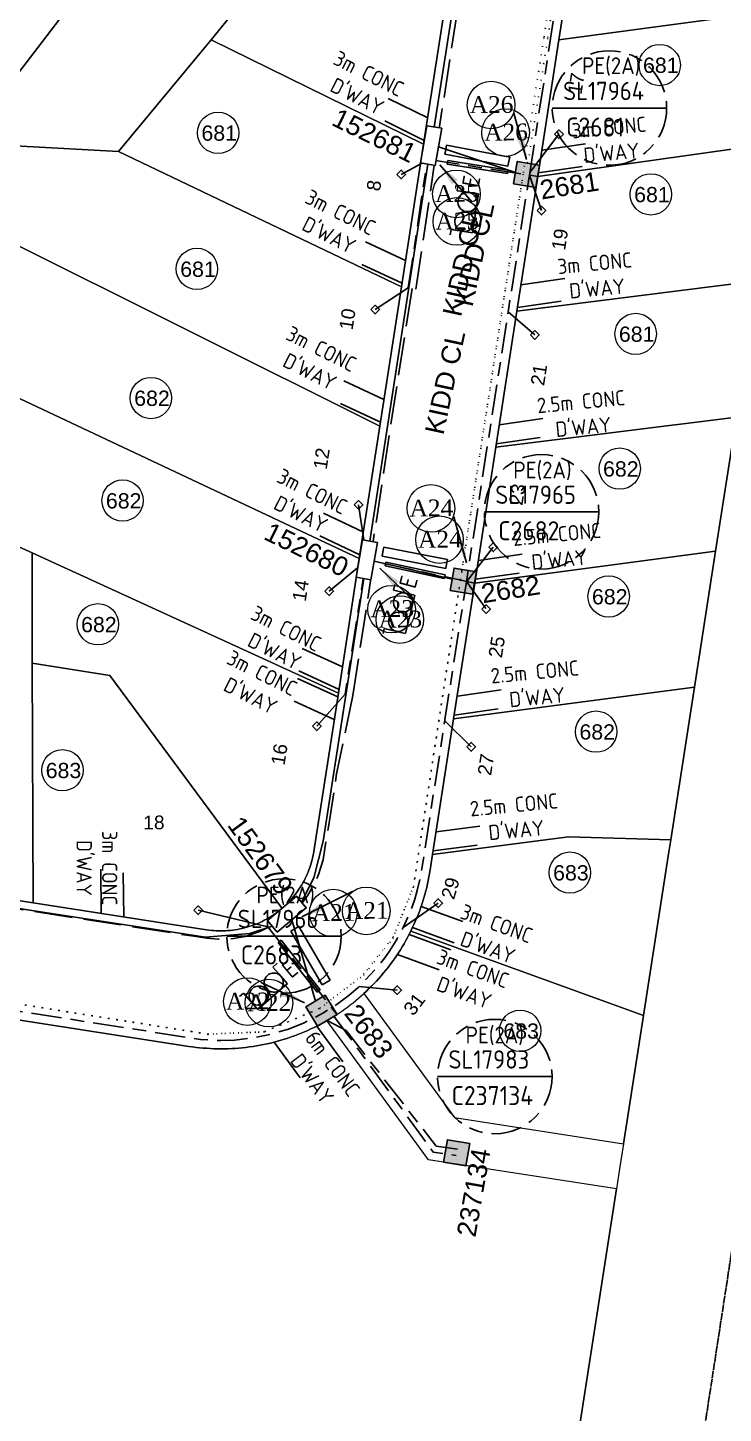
# Model space of a CAD drawing. Header units: metres. Extents: x 298351 to 299301, y 6265099 to 6266102.
# Drawn here: x 298833.4 to 298924.6, y 6265280.9 to 6265462.5 of the extents above; entities that cross this region are included whole.
import ezdxf
from ezdxf.enums import TextEntityAlignment as Align

# ---------------------------------------------------------------- set-up
doc = ezdxf.new("R2010")
doc.units = ezdxf.units.M
for name, pattern in [('Cable Exist OH', [1, 1, 0]), ('Cable Exist UG', [8.2, 4, -1.2, 1.8, -1.2]), ('Cable Remove', [2, 0, -2]), ('IE Trench LV', [6.5, 5, -1.5]), ('IECLCHAINA', [8.2, 4, -1.2, 1.8, -1.2])]:
    doc.linetypes.add(name, pattern=pattern)
doc.layers.get('0').update_dxf_attribs({"color": 6})
doc.layers.add('Cadastre Land Parcels_SP_EXT', color=9, linetype='Continuous', lineweight=5)
doc.layers.add('Cadastre Roads_SP_EXT', color=9, linetype='Continuous', lineweight=5)
for name, color, linetype in [('Duct_SP_NEW', 2, 'Continuous'), ('Mains_HV_EXT', 7, 'Continuous'), ('Mains_LV_EXT', 7, 'Continuous'), ('Mains_LV_New_T28', 2, 'Continuous'), ('Mains_LV_NEW_T84', 2, 'Continuous'), ('Mains_SL_EXT', 7, 'Continuous'), ('Notes_LV_MISC', 7, 'Continuous'), ('NOTES_SL_EXT', 7, 'Continuous'), ('Notes_SL_MISC', 7, 'Continuous'), ('Notes_SP_EXT', 7, 'Continuous'), ('Notes_SP_MISC', 7, 'Continuous'), ('Services_SP_EXT', 7, 'Continuous'), ('SupportsUG_SP_LV_NEW', 2, 'Continuous'), ('SupportsUG_SP_LV_SL_EXT', 7, 'Continuous'), ('Trench_SP_NEW', 2, 'Continuous'), ('UG_Details_SP_MISC', 7, 'Continuous')]:
    doc.layers.add(name, color=color, linetype=linetype)
doc.layers.add('Features_HIDE', color=1, linetype='Continuous', plot=False)
doc.layers.get('0').freeze()
doc.layers.get('Features_HIDE').off()
doc.styles.add('COLUMN_LABEL', font='arial.ttf')
doc.styles.add('iecISOCP', font='isocp.shx')
doc.styles.add('iecNAME', font='times.ttf')
doc.styles.add('iecRoadName', font='arial.ttf', dxfattribs={"height": 3.5})
doc.styles.add('POLE_LABEL', font='arial.ttf')
doc.styles.get("Standard").update_dxf_attribs({"font": 'arial.ttf'})
doc.linetypes.add('IECLCABV1', pattern='A,7.2,-0.45,["V",Standard,S=1.5,R=0,X=0,Y=-0.7],-1.8', length=9.45)
doc.linetypes.add('IECLCABX1', pattern='A,7,-0.25,["x",Standard,S=2,R=0,X=0.2,Y=-0.8],-2.1', length=9.35)
doc.dimstyles.new('UGT1', dxfattribs={"dimtxt": 2.5, "dimasz": 2, "dimexe": 1.25, "dimexo": 0.625, "dimgap": 1, "dimtad": 1, "dimjust": 1, "dimlfac": 1000, "dimtxsty": 'iecISOCP', "dimblk1": 'M05', "dimblk2": 'NONE', "dimsah": 1, "dimcen": 0, "dimse1": 1, "dimse2": 1, "dimadec": 0, "dimazin": 0, "dimtfac": 1, "dimtmove": 0, "dimatfit": 3, "dimfxl": 1, "dimarcsym": 0})

# ---------------------------------------------------------------- blocks, each defined once
blk = doc.blocks.new('COLUMN_EXT')
blk.add_hatch(color=256).paths.add_polyline_path([(-1.49, 1.48), (-1.49, -1.49), (1.48, -1.49), (1.48, 1.48)])
blk.add_lwpolyline([(-1.49, -1.49), (1.48, -1.49), (1.48, 1.48), (-1.49, 1.48)], close=True)
for tag, height, style, flags, p in [('ASSET_NUM', 2.5, 'COLUMN_LABEL', 8, (2, 2)), ('STRUCTURE_PLANT_NUMBER', 0.2, 'POLE_LABEL', 9, (1.81, 0.03)), ('STREET_CODE', 0.2, 'COLUMN_LABEL', 9, (1.81, -0.2))]:
    blk.add_attdef(tag, text='', height=height, dxfattribs=dict(style=style, flags=flags)).set_placement(p, align=Align.MIDDLE_LEFT)
at = {"flags": 9}
for tag, p in [('COLUMN_TYPE', (1.81, -0.4)), ('OWNED_BY', (1.81, -0.6)), ('STATE', (1.81, -0.8)), ('USAGE', (1.81, -1)), ('STREETNAME', (1.81, -1.6)), ('SUBURB', (1.81, -1.8)), ('LEGEND', (1.81, -1.2)), ('LOCATION', (1.81, -1.4)), ('NOTES', (1.81, -2))]:
    blk.add_attdef(tag, text='', height=0.2, dxfattribs=at).set_placement(p, align=Align.MIDDLE_LEFT)
at = {"flags": 1}
blk.add_attdef('Z', (1.81, -2.35), '', height=0.2, dxfattribs=at)
blk = doc.blocks.new('CCP_EXT')
at = {"flags": 9}
for tag, p in [('STATE', (0, -1.8)), ('LIFE_SUPPORT', (0, -1.6)), ('NOTES', (0, -2))]:
    blk.add_attdef(tag, text='', height=0.2, dxfattribs=at).set_placement(p, align=Align.MIDDLE_LEFT)
blk.add_wipeout([(0, 0.57), (0.57, 0), (0, -0.57), (-0.57, 0)])
blk.add_lwpolyline([(-0.57, 0), (0, 0.57), (0.57, 0), (0, -0.57), (-0.57, 0)])
at = {"flags": 1}
blk.add_attdef('Z', (0, 0), '', height=0.2, dxfattribs=at)
at = {"flags": 9}
for tag, p in [('CCP_TYPE', (0, 0)), ('CONSTRUCTED_VOLTAGE', (0, -0.2)), ('OPERATING_VOLTAGE', (0, -0.6)), ('ORIENTATION', (0, -0.8)), ('OWNED_BY', (0, -1)), ('NO_PHASES', (0, -0.4)), ('USAGE', (0, -1.2)), ('LEGEND', (0, -1.4))]:
    blk.add_attdef(tag, text='', height=0.2, dxfattribs=at).set_placement(p, align=Align.MIDDLE_LEFT)
blk = doc.blocks.new('d2212')
at = {"layer": 'Notes_SP_EXT', "color": 1}
for p, q in [((298848.04, 6265874.28), (298848.5, 6265874.28)), ((298848.51, 6265874.28), (298848.51, 6265872.39)), ((298851.94, 6265874.29), (298852.44, 6265874.3)), ((298851.95, 6265873.52), (298851.94, 6265874.29)), ((298851.95, 6265872.4), (298851.95, 6265873.52)), ((298848.51, 6265872.38), (298851.95, 6265872.39))]:
    blk.add_line(p, q, dxfattribs=at)
for points in [[(298848.52, 6265873.23, 1), (298850.21, 6265873.23, 1)], [(298850.26, 6265873.23, 1), (298851.94, 6265873.23, 1)]]:
    blk.add_lwpolyline(points, format="xyb", close=True, dxfattribs=at)
at = {"layer": 'Notes_SP_MISC', "linetype": 'Continuous', "insert": (298852.94, 6265873.19), "char_height": 1.5, "width": 1.9371, "attachment_point": 5, "rotation": 358.6592, "style": 'iecISOCP'}
blk.add_mtext('E', dxfattribs=at)
blk = doc.blocks.new('PILLAR_NEW')
at = {"flags": 8}
blk.add_attdef('ASSET_NUM', text='', height=2.5, dxfattribs=at).set_placement((2, 4), align=Align.MIDDLE_LEFT)
blk.add_wipeout([(-2.47, 0.99), (2.47, 0.99), (2.47, -0.99), (-2.47, -0.99)])
at = {"lineweight": -3}
blk.add_lwpolyline([(-2.47, 0.99), (2.47, 0.99), (2.47, -0.99), (-2.47, -0.99)], close=True, dxfattribs=at)
for tag, flags, p in [('STREET_CODE', 9, (1.5, 2)), ('OWNED_BY', 9, (1.5, 1.8)), ('OPERATED_BY', 9, (1.5, 1.6)), ('STATE', 9, (1.5, 1.2)), ('SUPPORT_TYPE', 9, (1.5, 1)), ('SUBURB', 9, (1.5, 0.2)), ('STREETNAME', 9, (1.5, 0)), ('MAINTAINED_BY', 9, (1.5, 1.4)), ('USAGE', 9, (1.5, 0.8)), ('LEGEND', 9, (1.5, 0.6)), ('PARENT', 9, (1.5, 0.4)), ('Z', 1, (1.5, -0.6)), ('LOCATION', 9, (1.5, -0.2)), ('NOTES', 9, (1.5, -0.4))]:
    blk.add_attdef(tag, text='', height=0.2, dxfattribs=dict(flags=flags)).set_placement(p, align=Align.MIDDLE_LEFT)
blk = doc.blocks.new('_None')
blk = doc.blocks.new('M05')
blk.add_hatch(color=256).paths.add_polyline_path([(-2, 0), (-0.701, -0.75), (-0.701, 0.75)])
at = {"color": 1}
blk.add_lwpolyline([(-0.701, 0.75), (-0.701, -0.75), (-2, 0)], close=True, dxfattribs=at)

msp = doc.modelspace()

# ---------------------------------------------------------------- linework, layer by layer
at = {"layer": 'Cadastre Land Parcels_SP_EXT', "linetype": 'Continuous'}
for points in [[(298819.13, 6265466.9), (298822.68, 6265462.42), (298829.8, 6265453.43), (298856.69, 6265488.59)], [(298877.38, 6265485.37), (298857.49, 6265460.9), (298885.32, 6265447.19), (298889.03, 6265471.12)], [(298904.26, 6265468.7), (298903.04, 6265460.87), (298934.65, 6265465.11)], [(298878.88, 6265106.41), (298910.61, 6265310.3), (298885.97, 6265314.12), (298872.64, 6265332.35), (298872.23, 6265332.12), (298871.82, 6265331.9), (298871.4, 6265331.68), (298870.99, 6265331.47), (298870.56, 6265331.27), (298870.14, 6265331.07), (298869.71, 6265330.88), (298869.28, 6265330.7), (298868.84, 6265330.53), (298868.4, 6265330.36), (298867.96, 6265330.21), (298867.52, 6265330.05), (298867.07, 6265329.91), (298866.62, 6265329.78), (298866.17, 6265329.65), (298865.72, 6265329.53), (298865.26, 6265329.41), (298864.81, 6265329.31), (298864.35, 6265329.21), (298863.89, 6265329.12), (298863.43, 6265329.04), (298862.97, 6265328.96), (298862.5, 6265328.9), (298862.04, 6265328.84), (298861.57, 6265328.79), (298861.1, 6265328.75), (298860.64, 6265328.71), (298860.17, 6265328.68), (298859.7, 6265328.67), (298859.23, 6265328.65), (298858.76, 6265328.65), (298858.3, 6265328.66), (298857.83, 6265328.67), (298857.36, 6265328.69), (298856.89, 6265328.72), (298856.42, 6265328.75), (298855.96, 6265328.8), (298855.49, 6265328.85), (298855.03, 6265328.91), (298854.56, 6265328.98), (298775.54, 6265341.26)]]:
    msp.add_lwpolyline(points, dxfattribs=at)
for points in [[(298857.49, 6265460.9), (298877.38, 6265485.37), (298856.69, 6265488.59), (298829.8, 6265453.43), (298831.81, 6265446.99), (298845.33, 6265446.24), (298857.49, 6265460.9)], [(298931.9, 6265447.43), (298934.65, 6265465.11), (298903.04, 6265460.87), (298900.27, 6265442.98), (298931.9, 6265447.43)], [(298885.32, 6265447.19), (298857.49, 6265460.9), (298845.33, 6265446.24), (298882.41, 6265428.5), (298885.32, 6265447.19)], [(298882.41, 6265428.5), (298845.33, 6265446.24), (298831.81, 6265446.99), (298829.66, 6265435.16), (298879.59, 6265410.27), (298882.41, 6265428.5)], [(298929.09, 6265429.29), (298931.9, 6265447.43), (298900.27, 6265442.98), (298897.53, 6265425.32), (298929.09, 6265429.29)], [(298879.59, 6265410.27), (298829.66, 6265435.16), (298828.35, 6265427.96), (298826.3, 6265416.71), (298876.89, 6265392.91), (298879.59, 6265410.27)], [(298926.31, 6265411.43), (298929.09, 6265429.29), (298897.53, 6265425.32), (298894.77, 6265407.51), (298926.31, 6265411.43)], [(298876.89, 6265392.91), (298826.3, 6265416.71), (298824.9, 6265408.99), (298823.01, 6265398.57), (298834, 6265393.64), (298874.15, 6265375.27), (298876.89, 6265392.91)], [(298923.58, 6265393.86), (298926.31, 6265411.43), (298894.77, 6265407.51), (298892.01, 6265389.7), (298923.58, 6265393.86)], [(298834.03, 6265379.2), (298834, 6265393.64), (298823.01, 6265398.57), (298819.49, 6265389.37), (298814.02, 6265351.96), (298813.87, 6265350.94), (298834.15, 6265347.79), (298834.03, 6265379.2)], [(298866.99, 6265347.26), (298867.22, 6265347.48), (298867.45, 6265347.69), (298867.67, 6265347.92), (298867.88, 6265348.14), (298868.08, 6265348.38), (298868.28, 6265348.62), (298868.48, 6265348.86), (298868.67, 6265349.11), (298868.85, 6265349.36), (298869.02, 6265349.62), (298869.19, 6265349.88), (298869.36, 6265350.15), (298869.51, 6265350.42), (298869.66, 6265350.69), (298869.8, 6265350.97), (298869.94, 6265351.25), (298870.06, 6265351.53), (298870.18, 6265351.82), (298870.29, 6265352.11), (298870.4, 6265352.41), (298870.5, 6265352.7), (298870.59, 6265353), (298870.67, 6265353.3), (298870.74, 6265353.6), (298870.81, 6265353.91), (298870.87, 6265354.21), (298870.92, 6265354.52), (298874.15, 6265375.27), (298834, 6265393.64), (298834.03, 6265379.2), (298844.19, 6265377.58), (298862.54, 6265352.76), (298866.76, 6265347.06), (298866.99, 6265347.26)], [(298920.81, 6265376.04), (298923.58, 6265393.86), (298892.01, 6265389.7), (298889.24, 6265371.89), (298920.81, 6265376.04)], [(298859.36, 6265344.12), (298859.68, 6265344.14), (298859.99, 6265344.17), (298860.3, 6265344.2), (298860.6, 6265344.25), (298860.91, 6265344.3), (298861.22, 6265344.36), (298861.52, 6265344.42), (298861.83, 6265344.5), (298862.13, 6265344.58), (298862.42, 6265344.67), (298862.72, 6265344.76), (298863.02, 6265344.87), (298863.31, 6265344.98), (298863.59, 6265345.1), (298863.88, 6265345.22), (298864.16, 6265345.36), (298864.44, 6265345.5), (298864.71, 6265345.64), (298864.98, 6265345.8), (298865.25, 6265345.96), (298865.51, 6265346.12), (298865.77, 6265346.3), (298866.03, 6265346.48), (298866.28, 6265346.67), (298866.52, 6265346.86), (298866.76, 6265347.06), (298862.54, 6265352.76), (298844.19, 6265377.58), (298834.03, 6265379.2), (298834.15, 6265347.79), (298856.88, 6265344.26), (298857.19, 6265344.21), (298857.5, 6265344.18), (298857.81, 6265344.15), (298858.12, 6265344.13), (298858.43, 6265344.11), (298858.74, 6265344.11), (298859.05, 6265344.11), (298859.36, 6265344.12)], [(298920.81, 6265376.04), (298889.24, 6265371.89), (298886.49, 6265354.11), (298904.32, 6265356.42), (298917.71, 6265356.06), (298920.81, 6265376.04)], [(298917.46, 6265354.46), (298917.71, 6265356.06), (298904.32, 6265356.42), (298886.49, 6265354.11), (298886.18, 6265352.1), (298886.1, 6265351.64), (298886.02, 6265351.18), (298885.92, 6265350.72), (298885.83, 6265350.26), (298885.72, 6265349.81), (298885.6, 6265349.35), (298885.48, 6265348.9), (298885.35, 6265348.45), (298885.21, 6265348), (298885.07, 6265347.55), (298884.92, 6265347.11), (298884.76, 6265346.67), (298884.59, 6265346.23), (298884.41, 6265345.8), (298884.23, 6265345.36), (298884.04, 6265344.93), (298883.84, 6265344.51), (298883.64, 6265344.09), (298914.13, 6265333.01), (298917.46, 6265354.46)], [(298914.13, 6265333.01), (298883.64, 6265344.09), (298883.43, 6265343.67), (298883.21, 6265343.25), (298882.99, 6265342.84), (298882.75, 6265342.43), (298882.52, 6265342.03), (298882.27, 6265341.63), (298882.02, 6265341.24), (298881.76, 6265340.85), (298881.49, 6265340.46), (298881.22, 6265340.08), (298880.94, 6265339.7), (298880.66, 6265339.33), (298880.37, 6265338.96), (298880.07, 6265338.6), (298879.77, 6265338.24), (298879.46, 6265337.89), (298879.14, 6265337.54), (298878.82, 6265337.2), (298878.5, 6265336.87), (298878.16, 6265336.54), (298877.83, 6265336.21), (298877.48, 6265335.89), (298889.35, 6265319.67), (298911.53, 6265316.22), (298914.13, 6265333.01)]]:
    msp.add_lwpolyline(points, close=True, dxfattribs=at)
at = {"layer": 'Cadastre Land Parcels_SP_EXT'}
for centre in [(298916.26, 6265457.58), (298858.39, 6265448.69), (298915.1, 6265440.63), (298855.61, 6265430.86), (298913.11, 6265422.34), (298849.58, 6265413.94), (298911.02, 6265404.69), (298845.87, 6265400.5), (298909.57, 6265387.94), (298842.63, 6265384.29), (298907.93, 6265370.22), (298837.99, 6265365.16), (298904.49, 6265351.75), (298897.97, 6265331.02)]:
    msp.add_circle(centre, 2.71, dxfattribs=at)
at = {"layer": 'Duct_SP_NEW'}
for p, q in [((298888.11, 6265445.89), (298888.22, 6265446.48)), ((298888.33, 6265447.07), (298888.22, 6265446.48)), ((298888.33, 6265447.07), (298896.6, 6265445.51)), ((298888.11, 6265445.89), (298896.37, 6265444.33)), ((298896.37, 6265444.33), (298896.49, 6265444.92)), ((298896.6, 6265445.51), (298896.49, 6265444.92)), ((298888.21, 6265391.59), (298888.32, 6265392.18)), ((298888.44, 6265392.76), (298888.32, 6265392.18)), ((298872.04, 6265337.04), (298872.56, 6265337.34)), ((298873.07, 6265337.64), (298872.56, 6265337.34))]:
    msp.add_line(p, q, dxfattribs=at)
at = {"layer": 'Mains_HV_EXT', "linetype": 'Cable Exist OH'}
msp.add_lwpolyline([(298905.74, 6265172.79), (298915.58, 6265236.56), (298925.6, 6265301.48), (298933.33, 6265351.25), (298942.64, 6265411.13), (298950.81, 6265453.85), (298962.66, 6265511.62)], dxfattribs=at)
at = {"layer": 'Mains_LV_EXT', "linetype": 'Cable Remove', "ltscale": 0.5}
msp.add_lwpolyline([(298871.75, 6265333.94), (298864.42, 6265330.87), (298857.06, 6265330.57), (298814.72, 6265337.33)], dxfattribs=at)
at = {"layer": 'Mains_SL_EXT', "linetype": 'Cable Remove', "ltscale": 0.5}
msp.add_lwpolyline([(298814.72, 6265337.33), (298857.06, 6265330.57), (298864.42, 6265330.87), (298871.72, 6265334)], dxfattribs=at)
at = {"layer": 'Mains_SL_EXT', "linetype": 'Cable Exist UG'}
msp.add_lwpolyline([(298872.7, 6265332.38), (298875.18, 6265331.07), (298886.97, 6265315.89), (298889.77, 6265315.49)], dxfattribs=at)
at = {"layer": 'Notes_LV_MISC', "lineweight": 0}
for centre in [(298896.07, 6265448.73), (298887.4, 6265395.38), (298865.05, 6265334.65)]:
    msp.add_circle(centre, 3.12, dxfattribs=at)
at = {"layer": 'Notes_SL_MISC', "color": 7, "linetype": 'Continuous'}
for p, q in [((298902.17, 6265451.94), (298917.17, 6265451.94)), ((298893.28, 6265399.03), (298908.28, 6265399.03)), ((298887.15, 6265325.02), (298902.15, 6265325.02))]:
    msp.add_line(p, q, dxfattribs=at)
at = {"layer": 'Notes_SL_MISC', "color": 7, "linetype": 'IECLCHAINA'}
msp.add_circle((298894.65, 6265325.02), 7.5, dxfattribs=at)
at = {"layer": 'Notes_SP_EXT', "color": 7}
for p, q in [((298880.68, 6265453.21), (298885.87, 6265450.64)), ((298880.22, 6265450.25), (298885.41, 6265447.68)), ((298906.09, 6265444.29), (298900.35, 6265443.47)), ((298877.7, 6265434.42), (298882.95, 6265431.96)), ((298877.24, 6265431.45), (298882.49, 6265428.99)), ((298903.81, 6265429.6), (298898.07, 6265428.78)), ((298903.35, 6265426.63), (298897.61, 6265425.82)), ((298874.87, 6265416.2), (298880.12, 6265413.74)), ((298874.41, 6265413.23), (298879.66, 6265410.77)), ((298900.96, 6265411.24), (298895.22, 6265410.42)), ((298900.58, 6265408.77), (298894.84, 6265407.95)), ((298897.82, 6265391), (298892.08, 6265390.19)), ((298869.41, 6265381.13), (298874.69, 6265378.72)), ((298868.8, 6265377.18), (298874.07, 6265374.77)), ((298868.95, 6265378.17), (298874.23, 6265375.76)), ((298895.49, 6265375.68), (298889.75, 6265374.86)), ((298895.08, 6265373.21), (298889.34, 6265372.39)), ((298892.7, 6265357.82), (298886.95, 6265357.08)), ((298892.32, 6265355.35), (298886.56, 6265354.61)), ((298843, 6265352.21), (298843.06, 6265346.41)), ((298845.96, 6265351.74), (298846.02, 6265345.94)), ((298889.31, 6265342.54), (298883.86, 6265344.54)), ((298888.87, 6265341.63), (298883.43, 6265343.64)), ((298887.34, 6265339.02), (298881.89, 6265341.02)), ((298871.32, 6265331.64), (298874.74, 6265326.96)), ((298865.72, 6265329.53), (298869.14, 6265324.85))]:
    msp.add_line(p, q, dxfattribs=at)
at = {"layer": 'Notes_SP_EXT', "lineweight": 0}
for centre in [(298894.16, 6265452.34), (298889.68, 6265437.08), (298886.28, 6265399.48), (298882.2, 6265384.91), (298877.81, 6265346.73), (298862.22, 6265334.85)]:
    msp.add_circle(centre, 3.12, dxfattribs=at)
at = {"layer": 'Trench_SP_NEW', "color": 4, "linetype": 'IE Trench LV', "flags": 128}
for points in [[(298887, 6265446.92), (298888.85, 6265458.89), (298890.71, 6265470.87), (298890.84, 6265471.91), (298890.89, 6265473.17), (298890.76, 6265475), (298890.46, 6265476.5), (298889.86, 6265478.34), (298889.17, 6265479.78), (298888.52, 6265480.85), (298887.87, 6265481.73), (298886.71, 6265483.02), (298885.77, 6265483.86), (298884.77, 6265484.6), (298883.87, 6265485.16), (298883.38, 6265485.42)], [(298884.29, 6265428.21), (298886.81, 6265445.07)], [(298878.77, 6265392.62), (298876.03, 6265374.97)]]:
    msp.add_lwpolyline(points, dxfattribs=at)
at = {"layer": 'UG_Details_SP_MISC'}
for p, q in [((298888.41, 6265444.6), (298888.45, 6265444.84)), ((298896.31, 6265443.35), (298888.41, 6265444.6)), ((298888.49, 6265445.08), (298888.45, 6265444.84)), ((298896.38, 6265443.82), (298888.49, 6265445.08)), ((298896.31, 6265443.35), (298896.34, 6265443.59)), ((298896.38, 6265443.82), (298896.34, 6265443.59)), ((298880.26, 6265391.96), (298880.31, 6265392.19)), ((298880.26, 6265391.96), (298888.02, 6265390.29)), ((298880.36, 6265392.43), (298880.31, 6265392.19)), ((298880.36, 6265392.43), (298888.13, 6265390.76)), ((298888.02, 6265390.29), (298888.08, 6265390.53)), ((298888.13, 6265390.76), (298888.08, 6265390.53)), ((298866.26, 6265342.61), (298866.45, 6265342.76)), ((298866.26, 6265342.61), (298871.36, 6265336.08)), ((298866.64, 6265342.9), (298866.45, 6265342.76)), ((298866.64, 6265342.9), (298871.74, 6265336.38)), ((298871.36, 6265336.08), (298871.55, 6265336.23)), ((298871.74, 6265336.38), (298871.55, 6265336.23))]:
    msp.add_line(p, q, dxfattribs=at)
at = {"layer": 'UG_Details_SP_MISC', "color": 7, "linetype": 'Cable Exist UG', "flags": 128}
for points in [[(298886.02, 6265445.19), (298900.27, 6265442.98)], [(298877.78, 6265392.77), (298875.04, 6265375.13)], [(298891.98, 6265389.7), (298877.87, 6265392.7)], [(298864.92, 6265344.64), (298874.01, 6265333.11)], [(298873.53, 6265333), (298886.59, 6265315.13), (298889.57, 6265314.66)]]:
    msp.add_lwpolyline(points, dxfattribs=at)

# ---------------------------------------------------------------- block references
at = {"layer": 'Features_HIDE', "color": 7, "linetype": 'Cable Exist UG', "xscale": 1.5, "yscale": 1.5, "zscale": 1.5}
for p, rotation in [((9513606.14, 4360812.43), 81.05241045648155), ((9319848.94, 3589430.29), 76.20832411506018), ((6144963.64, -1107702.54), 41.1416242556524)]:
    msp.add_blockref('d2212', p, dxfattribs=dict(at, rotation=rotation))
at = {"layer": 'SupportsUG_SP_LV_SL_EXT'}
ref = msp.add_blockref('COLUMN_EXT', (298898.8, 6265443.23), dxfattribs=dict(at, rotation=80.24228441650217))
ref.add_attrib('ASSET_NUM', '2681', dxfattribs={"layer": '0', "height": 2.5, "rotation": 9, "style": 'COLUMN_LABEL'}).set_placement((298900.38, 6265442.42), align=Align.TOP_LEFT)
ref = msp.add_blockref('COLUMN_EXT', (298890.51, 6265389.95), dxfattribs=dict(at, rotation=80.24228441650217))
ref.add_attrib('ASSET_NUM', '2682', dxfattribs={"layer": '0', "height": 2.5, "rotation": 9, "style": 'COLUMN_LABEL'}).set_placement((298892.69, 6265389.51), align=Align.TOP_LEFT)
ref = msp.add_blockref('COLUMN_EXT', (298871.93, 6265333.65), dxfattribs=dict(at, rotation=31.24056903111692))
ref.add_attrib('ASSET_NUM', '2683', dxfattribs={"layer": '0', "height": 2.5, "rotation": 307.505, "style": 'COLUMN_LABEL'}).set_placement((298876.78, 6265334.8), align=Align.TOP_LEFT)
ref = msp.add_blockref('COLUMN_EXT', (298889.65, 6265315.03), dxfattribs=dict(at, rotation=350.2578803800043))
ref.add_attrib('ASSET_NUM', '237134', dxfattribs={"layer": '0', "height": 2.5, "rotation": 80.0458, "style": 'COLUMN_LABEL'}).set_placement((298891.65, 6265315.78), align=Align.TOP_RIGHT)

# ---------------------------------------------------------------- texts
at = {"layer": 'Cadastre Land Parcels_SP_EXT'}
for s, p in [('681', (298914.07, 6265456.55)), ('681', (298856.2, 6265447.66)), ('681', (298912.91, 6265439.6)), ('681', (298853.42, 6265429.82)), ('681', (298910.91, 6265421.31)), ('682', (298847.39, 6265412.91)), ('682', (298908.83, 6265403.65)), ('682', (298843.68, 6265399.47)), ('682', (298907.38, 6265386.9)), ('682', (298840.43, 6265383.25)), ('682', (298905.74, 6265369.18)), ('683', (298835.79, 6265364.13)), ('683', (298902.29, 6265350.72)), ('683', (298895.77, 6265329.99))]:
    msp.add_text(s, height=2, dxfattribs=at).set_placement(p)
for s, rotation, p in [('17', 81.12, (298906, 6265453.63)), ('8', 81.16, (298879.59, 6265440.96)), ('19', 81.14, (298903.85, 6265433.21)), ('10', 81.18, (298876, 6265422.76)), ('21', 81.14, (298901.1, 6265415.47)), ('12', 81.18, (298872.61, 6265404.49)), ('23', 81.12, (298898.26, 6265399.79)), ('14', 81.18, (298869.86, 6265387.19)), ('25', 81.14, (298895.57, 6265379.8)), ('16', 80.92, (298867.08, 6265365.72)), ('27', 81.14, (298894.15, 6265364.38)), ('18', 0.3897, (298848.58, 6265357.41)), ('29', 73.87, (298889.3, 6265348.11)), ('31', 53.01, (298883.97, 6265332.86))]:
    msp.add_text(s, height=1.8, rotation=rotation, dxfattribs=at).set_placement(p)
at = {"layer": 'Cadastre Roads_SP_EXT', "color": 1}
msp.add_text('KIDD CL', height=2.5, rotation=77.8335, dxfattribs=at).set_placement((298887.9, 6265409))
at = {"layer": 'Notes_LV_MISC', "style": 'iecNAME'}
for s, p in [('A26', (298893.27, 6265447.66)), ('A25', (298886.83, 6265439.62)), ('A24', (298884.6, 6265394.31)), ('A23', (298878.34, 6265385.21)), ('A22', (298862.26, 6265333.58))]:
    msp.add_text(s, height=2.2, rotation=0.5671, dxfattribs=at).set_placement(p)
at = {"layer": 'Notes_LV_MISC', "color": 1}
msp.add_text('KIDD CL', height=2.5, rotation=77.8335, dxfattribs=at).set_placement((298890.21, 6265424.47))
at = {"layer": 'NOTES_SL_EXT', "char_height": 2.2, "width": 5.0547, "attachment_point": 1, "style": 'iecRoadName'}
for insert in [(298906.07, 6265458.59), (298897.07, 6265405.6), (298890.82, 6265331.56)]:
    msp.add_mtext('{\\Fisocp|c0;PE(2A)}', dxfattribs=dict(at, insert=insert))
at = {"layer": 'Notes_SL_MISC', "color": 1}
msp.add_text('KIDD CL', height=2.5, rotation=77.8335, dxfattribs=at).set_placement((298891.71, 6265425.78))
at = {"layer": 'Notes_SL_MISC', "width": 13.6426, "attachment_point": 1, "style": 'iecRoadName'}
for s, insert, char_height in [('{\\Fisocp|c0;SL17964}', (298903.6, 6265455.38), 2.4), ('{\\Fisocp|c0;SL17965}', (298894.71, 6265402.47), 2.4), ('{\\Fisocp|c0;C2683}', (298861.36, 6265342.21), 2.5), ('{\\Fisocp|c0;SL17983}', (298888.58, 6265328.46), 2.4), ('{\\Fisocp|c0;C237134}', (298888.98, 6265323.78), 2.5)]:
    msp.add_mtext(s, dxfattribs=dict(at, insert=insert, char_height=char_height))
at = {"layer": 'Notes_SP_EXT', "style": 'iecNAME'}
for s, p in [('A26', (298891.37, 6265451.27)), ('A25', (298886.88, 6265436.01)), ('A24', (298883.49, 6265398.41)), ('A23', (298879.41, 6265383.84)), ('A21', (298875.02, 6265345.66)), ('A22', (298859.42, 6265333.78))]:
    msp.add_text(s, height=2.2, rotation=0.5671, dxfattribs=at).set_placement(p)
at = {"layer": 'Notes_SP_EXT', "lineweight": 0, "char_height": 2, "width": 15.0675, "attachment_point": 5, "style": 'iecISOCP'}
for s, insert, rotation in [("3m CONC D'WAY", (298877.37, 6265454.96), 333.1465), ("3m CONC D'WAY", (298909.78, 6265447.73), 5.4139), ("3m CONC D'WAY", (298873.67, 6265436.78), 333.1465), ("3m CONC D'WAY", (298907.9, 6265429.95), 5.4139), ("3m CONC D'WAY", (298871.16, 6265418.89), 333.1465), ("2.5m CONC D'WAY", (298906.1, 6265411.81), 5.4139), ("2.5m CONC D'WAY", (298902.95, 6265394.42), 5.4139), ("3m CONC D'WAY", (298866.54, 6265382.24), 333.1465), ("3m CONC D'WAY", (298863.39, 6265376.41), 333.1465), ("2.5m CONC D'WAY", (298900.04, 6265376.39), 5.4139), ("2.5m CONC D'WAY", (298897.31, 6265358.97), 5.4139), ("3m CONC D'WAY", (298842.5, 6265352.35), 269.9411), ("3m CONC D'WAY", (298894.31, 6265343.49), 339.8888), ("3m CONC D'WAY", (298891.21, 6265337.59), 339.8888), ("6m CONC D'WAY", (298872.05, 6265325.72), 306.7332)]:
    msp.add_mtext(s, dxfattribs=dict(at, insert=insert, rotation=rotation))

# ---------------------------------------------------------------- leaders
at = {"layer": 'Notes_SP_EXT', "lineweight": 0}
for points in [[(298898.8, 6265445.19), (298897.14, 6265451.25)], [(298890.92, 6265392.33), (298889.26, 6265398.39)], [(298869.71, 6265334.69), (298864.03, 6265337.35)]]:
    msp.add_leader(points, dimstyle='UGT1', override={"dimasz": 3, "dimgap": 1, "dimtad": 0}, dxfattribs=at)

# ---------------------------------------------------------------- next in the draw order: block references
at = {"layer": 'Services_SP_EXT'}
for p in [(298903.06, 6265448.51), (298882.38, 6265443.24), (298900.76, 6265438.5), (298878.95, 6265425.53), (298899.9, 6265422.2), (298876.79, 6265399.93), (298894.44, 6265394.38), (298872.95, 6265388.63), (298893.5, 6265386.28), (298871.31, 6265370.92), (298891.57, 6265368.23), (298887.23, 6265347.74), (298855.78, 6265346.81), (298881.87, 6265336.36)]:
    msp.add_blockref('CCP_EXT', p, dxfattribs=at)

# ---------------------------------------------------------------- next in the draw order: linework, layer by layer
at = {"layer": 'Cadastre Roads_SP_EXT', "linetype": 'Continuous'}
for points in [[(298889.03, 6265471.12), (298885.32, 6265447.19), (298882.41, 6265428.5), (298879.59, 6265410.27), (298876.89, 6265392.91), (298874.15, 6265375.27), (298870.92, 6265354.52), (298870.87, 6265354.21), (298870.81, 6265353.91), (298870.74, 6265353.6), (298870.67, 6265353.3), (298870.59, 6265353), (298870.5, 6265352.7), (298870.4, 6265352.41), (298870.29, 6265352.11), (298870.18, 6265351.82), (298870.06, 6265351.53), (298869.94, 6265351.25), (298869.8, 6265350.97), (298869.66, 6265350.69), (298869.51, 6265350.42), (298869.36, 6265350.15), (298869.19, 6265349.88), (298869.02, 6265349.62), (298868.85, 6265349.36), (298868.67, 6265349.11), (298868.48, 6265348.86), (298868.28, 6265348.62), (298868.08, 6265348.38), (298867.88, 6265348.14), (298867.67, 6265347.92), (298867.45, 6265347.69), (298867.22, 6265347.48), (298866.99, 6265347.26), (298866.76, 6265347.06), (298866.52, 6265346.86), (298866.28, 6265346.67), (298866.03, 6265346.48), (298865.77, 6265346.3), (298865.51, 6265346.12), (298865.25, 6265345.96), (298864.98, 6265345.8), (298864.71, 6265345.64), (298864.44, 6265345.5), (298864.16, 6265345.36), (298863.88, 6265345.22), (298863.59, 6265345.1), (298863.31, 6265344.98), (298863.02, 6265344.87), (298862.72, 6265344.76), (298862.42, 6265344.67), (298862.13, 6265344.58), (298861.83, 6265344.5), (298861.52, 6265344.42), (298861.22, 6265344.36), (298860.91, 6265344.3), (298860.6, 6265344.25), (298860.3, 6265344.2), (298859.99, 6265344.17), (298859.68, 6265344.14), (298859.36, 6265344.12), (298859.05, 6265344.11), (298858.74, 6265344.11), (298858.43, 6265344.11), (298858.12, 6265344.13), (298857.81, 6265344.15), (298857.5, 6265344.18), (298857.19, 6265344.21), (298856.88, 6265344.26), (298834.15, 6265347.79), (298813.87, 6265350.94)], [(298775.54, 6265341.26), (298854.56, 6265328.98), (298855.03, 6265328.91), (298855.49, 6265328.85), (298855.96, 6265328.8), (298856.42, 6265328.75), (298856.89, 6265328.72), (298857.36, 6265328.69), (298857.83, 6265328.67), (298858.3, 6265328.66), (298858.76, 6265328.65), (298859.23, 6265328.65), (298859.7, 6265328.67), (298860.17, 6265328.68), (298860.64, 6265328.71), (298861.1, 6265328.75), (298861.57, 6265328.79), (298862.04, 6265328.84), (298862.5, 6265328.9), (298862.97, 6265328.96), (298863.43, 6265329.04), (298863.89, 6265329.12), (298864.35, 6265329.21), (298864.81, 6265329.31), (298865.26, 6265329.41), (298865.72, 6265329.53), (298866.17, 6265329.65), (298866.62, 6265329.78), (298867.07, 6265329.91), (298867.52, 6265330.05), (298867.96, 6265330.21), (298868.4, 6265330.36), (298868.84, 6265330.53), (298869.28, 6265330.7), (298869.71, 6265330.88), (298870.14, 6265331.07), (298870.56, 6265331.27), (298870.99, 6265331.47), (298871.4, 6265331.68), (298871.82, 6265331.9), (298872.23, 6265332.12), (298872.64, 6265332.35), (298873.04, 6265332.58), (298873.43, 6265332.83), (298873.82, 6265333.07), (298874.21, 6265333.33), (298874.59, 6265333.59), (298874.97, 6265333.85), (298875.34, 6265334.13), (298875.71, 6265334.41), (298876.08, 6265334.69), (298876.44, 6265334.98), (298876.79, 6265335.28), (298877.14, 6265335.58), (298877.48, 6265335.89), (298877.83, 6265336.21), (298878.16, 6265336.54), (298878.5, 6265336.87), (298878.82, 6265337.2), (298879.14, 6265337.54), (298879.46, 6265337.89), (298879.77, 6265338.24), (298880.07, 6265338.6), (298880.37, 6265338.96), (298880.66, 6265339.33), (298880.94, 6265339.7), (298881.22, 6265340.08), (298881.49, 6265340.46), (298881.76, 6265340.85), (298882.02, 6265341.24), (298882.27, 6265341.63), (298882.52, 6265342.03), (298882.75, 6265342.43), (298882.99, 6265342.84), (298883.21, 6265343.25), (298883.43, 6265343.67), (298883.64, 6265344.09), (298883.84, 6265344.51), (298884.04, 6265344.93), (298884.23, 6265345.36), (298884.41, 6265345.8), (298884.59, 6265346.23), (298884.76, 6265346.67), (298884.92, 6265347.11), (298885.07, 6265347.55), (298885.21, 6265348), (298885.35, 6265348.45), (298885.48, 6265348.9), (298885.6, 6265349.35), (298885.72, 6265349.81), (298885.83, 6265350.26), (298885.92, 6265350.72), (298886.02, 6265351.18), (298886.1, 6265351.64), (298886.18, 6265352.1), (298886.49, 6265354.11), (298889.24, 6265371.89), (298892.01, 6265389.7), (298894.77, 6265407.51), (298897.53, 6265425.32), (298900.27, 6265442.98), (298903.04, 6265460.87), (298904.26, 6265468.7)], [(298926.31, 6265411.43), (298923.58, 6265393.86), (298920.81, 6265376.04), (298917.71, 6265356.06), (298917.46, 6265354.46), (298914.13, 6265333.01), (298911.53, 6265316.22), (298911.01, 6265312.91), (298910.61, 6265310.3), (298878.88, 6265106.41), (298886.91, 6265103.51), (298898.46, 6265099.32), (298929.51, 6265300.57)]]:
    msp.add_lwpolyline(points, dxfattribs=at)
at = {"layer": 'Mains_LV_EXT', "linetype": 'Cable Remove', "ltscale": 0.5}
for points in [[(298899.73, 6265485.78), (298899.97, 6265484.23), (298899.97, 6265484.23), (298900.4, 6265483.31), (298900.91, 6265482.06), (298901.36, 6265480.8), (298901.75, 6265479.51), (298902.08, 6265478.19), (298902.14, 6265477.88), (298902.36, 6265476.53), (298902.51, 6265475.2), (298902.59, 6265473.85), (298902.59, 6265472.5), (298902.52, 6265471.15), (298902.39, 6265469.8), (298902.26, 6265468.96), (298901.09, 6265461.15), (298898.45, 6265444.48)], [(298898.53, 6265444.36), (298890.33, 6265391.32)], [(298890.33, 6265391.32), (298884.02, 6265350), (298881.36, 6265343.37), (298877.53, 6265338.53), (298871.75, 6265333.94)]]:
    msp.add_lwpolyline(points, dxfattribs=at)
at = {"layer": 'Mains_SL_EXT', "linetype": 'Cable Remove', "ltscale": 0.5}
for points in [[(298899.73, 6265485.78), (298900.11, 6265485.07), (298900.11, 6265485.07), (298900.28, 6265484.76), (298900.86, 6265483.51), (298901.38, 6265482.24), (298901.84, 6265480.95), (298902.23, 6265479.64), (298902.56, 6265478.29), (298902.63, 6265477.98), (298902.86, 6265476.61), (298903.01, 6265475.24), (298903.09, 6265473.87), (298903.1, 6265472.5), (298903.03, 6265471.12), (298902.88, 6265469.74), (298902.76, 6265468.88), (298901.58, 6265461.07), (298899.01, 6265444.81), (298898.53, 6265444.36)], [(298890.33, 6265391.32), (298898.53, 6265444.36)], [(298871.72, 6265334), (298877.46, 6265338.29), (298881.29, 6265343.13), (298883.95, 6265349.76), (298890.33, 6265391.32)]]:
    msp.add_lwpolyline(points, dxfattribs=at)
at = {"layer": 'Notes_SL_MISC', "color": 7, "linetype": 'IECLCHAINA'}
for centre in [(298909.67, 6265451.94), (298900.78, 6265399.03)]:
    msp.add_circle(centre, 7.5, dxfattribs=at)
at = {"layer": 'Notes_SP_EXT', "color": 7}
for p, q in [((298906.55, 6265447.26), (298900.81, 6265446.44)), ((298898.23, 6265393.48), (298892.49, 6265392.66)), ((298868.34, 6265374.22), (298873.61, 6265371.81)), ((298890.44, 6265345.32), (298885, 6265347.32))]:
    msp.add_line(p, q, dxfattribs=at)
at = {"layer": 'Services_SP_EXT'}
for points in [[(298899.23, 6265443.49), (298903.06, 6265448.51)], [(298882.38, 6265443.24), (298886.02, 6265445.19)], [(298899.18, 6265443.15), (298900.76, 6265438.5)], [(298878.95, 6265425.53), (298883.3, 6265428.36)], [(298896.4, 6265425.23), (298899.9, 6265422.2)], [(298876.79, 6265399.93), (298877.88, 6265392.8)], [(298890.92, 6265389.87), (298894.44, 6265394.38)], [(298872.95, 6265388.63), (298877.87, 6265392.7)], [(298893.49, 6265386.34), (298890.96, 6265389.91)], [(298871.31, 6265370.92), (298875.04, 6265375.13)], [(298888.09, 6265371.65), (298891.57, 6265368.23)], [(298855.78, 6265346.81), (298864.92, 6265344.64)], [(298882.65, 6265344.57), (298887.23, 6265347.74)], [(298876.87, 6265336.81), (298881.87, 6265336.36)]]:
    msp.add_lwpolyline(points, dxfattribs=at)
at = {"layer": 'UG_Details_SP_MISC', "color": 7, "linetype": 'Cable Exist UG', "flags": 128}
for points in [[(298899.18, 6265443.15), (298900.57, 6265452.09), (298901.96, 6265461.04), (298902.56, 6265464.96), (298903.03, 6265467.98), (298903.36, 6265470.39), (298903.47, 6265473.68), (298902.97, 6265478.13), (298901.73, 6265482.46), (298900.06, 6265486.01), (298898, 6265489.13), (298895.66, 6265491.8), (298893.62, 6265493.63), (298891.44, 6265495.22), (298887.79, 6265497.22), (298885.26, 6265498.2), (298884.26, 6265498.51), (298881.35, 6265499.18), (298880.51, 6265499.31)], [(298883.3, 6265428.36), (298885.82, 6265445.22)], [(298753.26, 6265370.46), (298753.2, 6265368.39), (298753.23, 6265367.29), (298753.29, 6265366.41), (298753.47, 6265364.84), (298753.69, 6265363.54), (298754.2, 6265361.41), (298754.61, 6265360.09), (298755.18, 6265358.57), (298755.59, 6265357.61), (298756.6, 6265355.62), (298757.77, 6265353.73), (298758.92, 6265352.16), (298759.46, 6265351.49), (298760.97, 6265349.85), (298761.96, 6265348.9), (298763.8, 6265347.38), (298765.44, 6265346.24), (298766.87, 6265345.38), (298768.34, 6265344.63), (298769.13, 6265344.26), (298770.57, 6265343.68), (298772.05, 6265343.19), (298773.54, 6265342.78), (298774.99, 6265342.47), (298775.72, 6265342.35), (298814.46, 6265336.35), (298856.09, 6265329.89), (298857.42, 6265329.79), (298858.76, 6265329.75), (298860.55, 6265329.81), (298863.02, 6265330.09), (298865.58, 6265330.63), (298867.59, 6265331.24), (298869.68, 6265332.08), (298872.09, 6265333.31), (298873.97, 6265334.49), (298875.57, 6265335.7), (298876.72, 6265336.69), (298879.24, 6265339.32), (298880.22, 6265340.57), (298880.84, 6265341.45), (298881.73, 6265342.86), (298882.65, 6265344.57), (298883.4, 6265346.22), (298883.8, 6265347.26), (298884.15, 6265348.28), (298884.48, 6265349.41), (298884.85, 6265350.94), (298885.09, 6265352.29), (298885.4, 6265354.28), (298888.16, 6265372.06), (298890.92, 6265389.87), (298893.69, 6265407.73), (298896.44, 6265425.49), (298899.18, 6265443.15)]]:
    msp.add_lwpolyline(points, dxfattribs=at)

# ---------------------------------------------------------------- next in the draw order: texts
at = {"layer": 'Notes_SL_MISC', "char_height": 2.5, "width": 13.6426, "attachment_point": 1, "style": 'iecRoadName'}
for s, insert in [('{\\Fisocp|c0;C2681}', (298904, 6265450.7)), ('{\\Fisocp|c0;C2682}', (298895.1, 6265397.8))]:
    msp.add_mtext(s, dxfattribs=dict(at, insert=insert))

# ---------------------------------------------------------------- next in the draw order: block references
at = {"layer": 'SupportsUG_SP_LV_NEW'}
ref = msp.add_blockref('PILLAR_NEW', (298886.29, 6265447.02), dxfattribs=dict(at, rotation=80.12607784368251))
ref.add_attrib('ASSET_NUM', '152681', dxfattribs={"height": 2.5, "rotation": 334}).set_placement((298873.64, 6265450.9), align=Align.MIDDLE_LEFT)
ref = msp.add_blockref('PILLAR_NEW', (298877.87, 6265392.74), dxfattribs=dict(at, rotation=80.12607784368251))
ref.add_attrib('ASSET_NUM', '152680', dxfattribs={"height": 2.5, "rotation": 334}).set_placement((298864.75, 6265396.64), align=Align.MIDDLE_LEFT)
ref = msp.add_blockref('PILLAR_NEW', (298867.4, 6265346.3), dxfattribs=dict(at, rotation=39.76086299813448))
ref.add_attrib('ASSET_NUM', '152679', dxfattribs={"height": 2.5, "rotation": 306}).set_placement((298860.51, 6265358.7), align=Align.MIDDLE_LEFT)

# ---------------------------------------------------------------- next in the draw order: linework, layer by layer
at = {"layer": 'Duct_SP_NEW'}
for p, q in [((298879.87, 6265393.21), (298879.99, 6265393.8)), ((298880.1, 6265394.39), (298879.99, 6265393.8)), ((298880.1, 6265394.39), (298888.44, 6265392.76)), ((298879.87, 6265393.21), (298888.21, 6265391.59)), ((298867.93, 6265344.08), (298868.45, 6265344.38)), ((298868.97, 6265344.68), (298868.45, 6265344.38)), ((298868.97, 6265344.68), (298873.07, 6265337.64)), ((298867.93, 6265344.08), (298872.04, 6265337.04))]:
    msp.add_line(p, q, dxfattribs=at)
at = {"layer": 'Mains_LV_New_T28', "linetype": 'IECLCABV1'}
for points in [[(298887.27, 6265446.85), (298897.34, 6265443.48)], [(298878.84, 6265392.57), (298889.05, 6265390.2)], [(298871.16, 6265334.92), (298868.03, 6265345.54)]]:
    msp.add_lwpolyline(points, dxfattribs=at)
at = {"layer": 'Mains_LV_NEW_T84', "color": 2, "linetype": 'IECLCABX1', "flags": 128}
for points in [[(298880.06, 6265486.01), (298886.19, 6265482.57), (298888.91, 6265478.38), (298890.17, 6265473.89), (298890.05, 6265470.94), (298886.72, 6265449.45)], [(298885.87, 6265444.58), (298878.29, 6265395.18)], [(298877.49, 6265390.3), (298875.11, 6265375.02), (298872.14, 6265355.87), (298870.91, 6265351.08), (298869.3, 6265347.88)], [(298821.5, 6265348.81), (298833.97, 6265346.8), (298856.72, 6265343.27), (298862.56, 6265343.77), (298865.49, 6265344.72)]]:
    msp.add_lwpolyline(points, dxfattribs=at)
at = {"layer": 'Notes_LV_MISC', "lineweight": 0}
for centre in [(298889.62, 6265440.69), (298881.13, 6265386.27), (298873.48, 6265346.44)]:
    msp.add_circle(centre, 3.12, dxfattribs=at)
at = {"layer": 'Notes_SL_MISC', "color": 7, "linetype": 'Continuous'}
msp.add_line((298859.53, 6265343.44), (298874.53, 6265343.44), dxfattribs=at)
at = {"layer": 'Notes_SL_MISC', "color": 7, "linetype": 'IECLCHAINA'}
msp.add_circle((298867.03, 6265343.44), 7.5, dxfattribs=at)
at = {"layer": 'Notes_SP_EXT', "color": 7}
for p, q in [((298872.19, 6265398.83), (298877.43, 6265396.37)), ((298871.73, 6265395.86), (298876.97, 6265393.4))]:
    msp.add_line(p, q, dxfattribs=at)
at = {"layer": 'Trench_SP_NEW', "color": 4, "linetype": 'IE Trench LV', "flags": 128}
for points in [[(298883.8, 6265428.28), (298880.97, 6265410.06), (298878.7, 6265395.14)], [(298876.03, 6265374.97), (298873.92, 6265364.68), (298872.92, 6265358.26), (298872.15, 6265353.44), (298871.55, 6265351.49), (298871.12, 6265350.48), (298870.1, 6265348.71), (298869.39, 6265347.78)], [(298821.49, 6265348.74), (298833.98, 6265346.7), (298845.35, 6265344.94), (298852.18, 6265343.87), (298855.19, 6265343.41), (298856.9, 6265343.14), (298858.41, 6265343.01), (298860.42, 6265343.11), (298861.95, 6265343.39), (298863.87, 6265344.02), (298865.42, 6265344.8)]]:
    msp.add_lwpolyline(points, dxfattribs=at)

# ---------------------------------------------------------------- next in the draw order: texts
at = {"layer": 'Notes_LV_MISC', "style": 'iecNAME'}
msp.add_text('A21', height=2.2, rotation=0.5671, dxfattribs=at).set_placement((298870.69, 6265345.38))
at = {"layer": 'NOTES_SL_EXT', "insert": (298863.41, 6265349.92), "char_height": 2.2, "width": 5.0547, "attachment_point": 1, "style": 'iecRoadName'}
msp.add_mtext('{\\Fisocp|c0;PE(2A)}', dxfattribs=at)
at = {"layer": 'Notes_SL_MISC', "insert": (298860.96, 6265346.88), "char_height": 2.4, "width": 13.6426, "attachment_point": 1, "style": 'iecRoadName'}
msp.add_mtext('{\\Fisocp|c0;SL17966}', dxfattribs=at)
at = {"layer": 'Notes_SP_EXT', "lineweight": 0, "insert": (298869.97, 6265400.21), "char_height": 2, "width": 15.0675, "attachment_point": 5, "rotation": 333.1465, "style": 'iecISOCP'}
msp.add_mtext("3m CONC D'WAY", dxfattribs=at)

# ---------------------------------------------------------------- next in the draw order: leaders
at = {"layer": 'Notes_SP_EXT', "lineweight": 0}
for points in [[(298887.46, 6265444.5), (298891.66, 6265439.61)], [(298879.58, 6265391.64), (298884.01, 6265387.41)], [(298869.37, 6265345.94), (298876.01, 6265349.26)]]:
    msp.add_leader(points, dimstyle='UGT1', override={"dimasz": 3, "dimgap": 1, "dimtad": 0}, dxfattribs=at)

doc.saveas('drawing.dxf')
